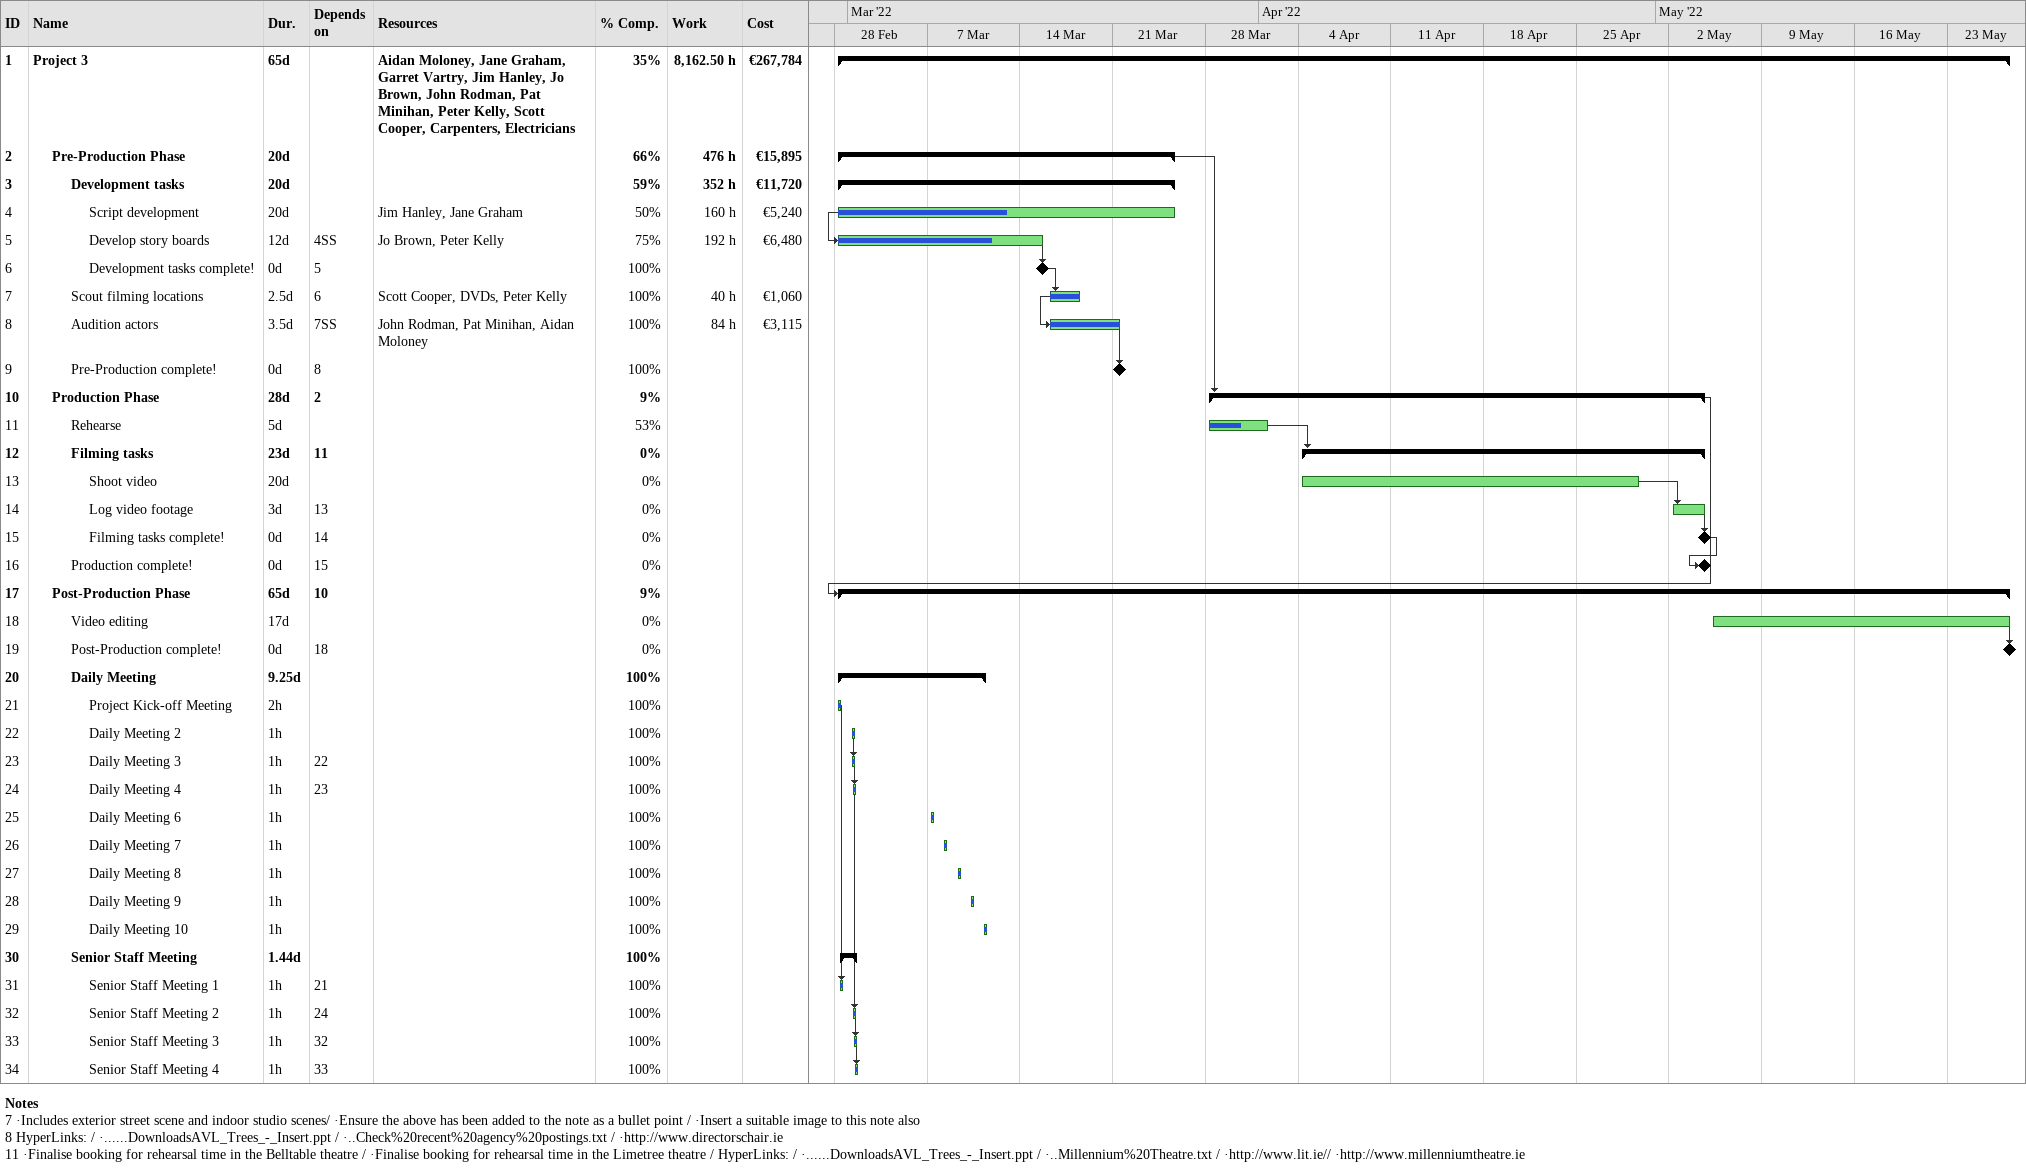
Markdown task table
| ID | Level | Task | Duration | Start | Finish | Predecessors | Resources | % complete | Work (h) | Cost (€) |
|---|---|---|---|---|---|---|---|---|---|---|
| 1 | 1 | **Project 3** | 65d | 2022-02-28 | 2022-05-27 |  | Aidan Moloney, Jane Graham, Garret Vartry, Jim Hanley, Jo Brown, John Rodman, Pat Minihan, Peter Kelly, Scott Cooper, Carpenters, Electricians | 35 | 8162.50 | 267784 |
| 2 | 2 | **Pre-Production Phase** | 20d | 2022-02-28 | 2022-03-25 |  |  | 66 | 476 | 15895 |
| 3 | 3 | **Development tasks** | 20d | 2022-02-28 | 2022-03-25 |  |  | 59 | 352 | 11720 |
| 4 | 4 | Script development | 20d | 2022-02-28 | 2022-03-25 |  | Jim Hanley, Jane Graham | 50 | 160 | 5240 |
| 5 | 4 | Develop story boards | 12d | 2022-02-28 | 2022-03-15 | 4SS | Jo Brown, Peter Kelly | 75 | 192 | 6480 |
| 6 | 4 | Development tasks complete! | 0d | 2022-03-15 | 2022-03-15 | 5 |  | 100 |  |  |
| 7 | 3 | Scout filming locations | 2.5d | 2022-03-16 | 2022-03-18 | 6 | Scott Cooper, DVDs, Peter Kelly | 100 | 40 | 1060 |
| 8 | 3 | Audition actors | 3.5d | 2022-03-16 | 2022-03-21 | 7SS | John Rodman, Pat Minihan, Aidan Moloney | 100 | 84 | 3115 |
| 9 | 3 | Pre-Production complete! | 0d | 2022-03-21 | 2022-03-21 | 8 |  | 100 |  |  |
| 10 | 2 | **Production Phase** | 28d | 2022-03-28 | 2022-05-04 | 2 |  | 9 |  |  |
| 11 | 3 | Rehearse | 5d | 2022-03-28 | 2022-04-01 |  |  | 53 |  |  |
| 12 | 3 | **Filming tasks** | 23d | 2022-04-04 | 2022-05-04 | 11 |  | 0 |  |  |
| 13 | 4 | Shoot video | 20d | 2022-04-04 | 2022-04-29 |  |  | 0 |  |  |
| 14 | 4 | Log video footage | 3d | 2022-05-02 | 2022-05-04 | 13 |  | 0 |  |  |
| 15 | 4 | Filming tasks complete! | 0d | 2022-05-04 | 2022-05-04 | 14 |  | 0 |  |  |
| 16 | 3 | Production complete! | 0d | 2022-05-04 | 2022-05-04 | 15 |  | 0 |  |  |
| 17 | 2 | **Post-Production Phase** | 65d | 2022-02-28 | 2022-05-27 | 10 |  | 9 |  |  |
| 18 | 3 | Video editing | 17d | 2022-05-05 | 2022-05-27 |  |  | 0 |  |  |
| 19 | 3 | Post-Production complete! | 0d | 2022-05-27 | 2022-05-27 | 18 |  | 0 |  |  |
| 20 | 3 | **Daily Meeting** | 9.25d | 2022-02-28 | 2022-03-11 |  |  | 100 |  |  |
| 21 | 4 | Project Kick-off Meeting | 2h | 2022-02-28 | 2022-02-28 |  |  | 100 |  |  |
| 22 | 4 | Daily Meeting 2 | 1h | 2022-03-01 | 2022-03-01 |  |  | 100 |  |  |
| 23 | 4 | Daily Meeting 3 | 1h | 2022-03-01 | 2022-03-01 | 22 |  | 100 |  |  |
| 24 | 4 | Daily Meeting 4 | 1h | 2022-03-01 | 2022-03-01 | 23 |  | 100 |  |  |
| 25 | 4 | Daily Meeting 6 | 1h | 2022-03-07 | 2022-03-07 |  |  | 100 |  |  |
| 26 | 4 | Daily Meeting 7 | 1h | 2022-03-08 | 2022-03-08 |  |  | 100 |  |  |
| 27 | 4 | Daily Meeting 8 | 1h | 2022-03-09 | 2022-03-09 |  |  | 100 |  |  |
| 28 | 4 | Daily Meeting 9 | 1h | 2022-03-10 | 2022-03-10 |  |  | 100 |  |  |
| 29 | 4 | Daily Meeting 10 | 1h | 2022-03-11 | 2022-03-11 |  |  | 100 |  |  |
| 30 | 3 | **Senior Staff Meeting** | 1.44d | 2022-02-28 | 2022-03-01 |  |  | 100 |  |  |
| 31 | 4 | Senior Staff Meeting 1 | 1h | 2022-02-28 | 2022-02-28 | 21 |  | 100 |  |  |
| 32 | 4 | Senior Staff Meeting 2 | 1h | 2022-03-01 | 2022-03-01 | 24 |  | 100 |  |  |
| 33 | 4 | Senior Staff Meeting 3 | 1h | 2022-03-01 | 2022-03-01 | 32 |  | 100 |  |  |
| 34 | 4 | Senior Staff Meeting 4 | 1h | 2022-03-01 | 2022-03-01 | 33 |  | 100 |  |  |

Notes
- 7: ·Includes exterior street scene and indoor studio scenes/ ·Ensure the above has been added to the note as a bullet point / ·Insert a suitable image to this note also
- 8: HyperLinks: / ·......DownloadsAVL_Trees_-_Insert.ppt / ·..Check%20recent%20agency%20postings.txt / ·http://www.directorschair.ie
- 11: ·Finalise booking for rehearsal time in the Belltable theatre / ·Finalise booking for rehearsal time in the Limetree theatre / HyperLinks: / ·......DownloadsAVL_Trees_-_Insert.ppt / ·..Millennium%20Theatre.txt / ·http://www.lit.ie// ·http://www.millenniumtheatre.ie
